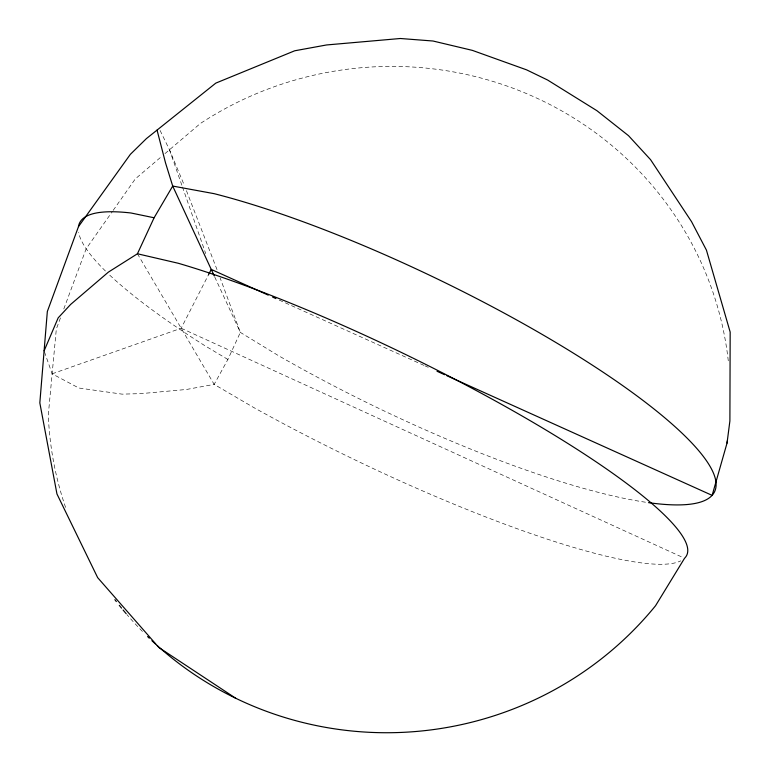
<?xml version="1.0" encoding="UTF-8"?>
<svg xmlns="http://www.w3.org/2000/svg" width="770" height="770" viewBox="0 0 770 770"><rect width="100%" height="100%" fill="white"/><g stroke="black" fill="none" stroke-linecap="round" stroke-linejoin="round"><path stroke-width="0.58" stroke-dasharray="3.85 2.89" d="M60.474 317.894L56.326 329.05L48.298 414.886A341.331 332.967 -8.9 0 0 65.941 508.45M63.794 308.972L86.182 248.739L112.487 211.346M44.487 351.957L52.139 373.825L78.8 388.003L122.084 394.144L141.016 393.624L186.456 389.476L214.166 384.384L227.891 359.455L240.356 332.399L220.153 277.989M52.139 373.825L181.181 328.232L208.506 274.765M113.18 210.364L135.327 178.881L161.392 156.676M164.992 153.605L200.277 123.547A341.331 332.967 -8.9 0 1 728.584 363.681M279.192 300.069L423.875 365.336M424.973 365.827L428.255 367.309M181.181 328.232L682.374 557.249M227.891 359.455L204.849 345.692A347.357 65.7 25.8 0 1 109.273 274.707M137.435 253.773L214.166 384.384L253.118 407.186A343.901 58.453 25.8 0 0 680.767 560.849M160.073 130.438L169.487 149.775L184.242 185.098M214.753 277.017L240.356 332.399L278.702 355.788A341.341 71.004 25.8 0 0 646.396 502.348M186.427 190.642L217.198 270.126M169.487 149.775L182.086 185.897M182.48 187.023L205.725 253.619M142.45 631.458A341.331 332.967 -8.9 0 1 126.954 614.604M105.432 271.011A347.357 65.7 25.8 0 1 78.627 232.386"/><path stroke-width="1.16" d="M446.889 375.722L712.135 495.37L727.034 443.087L729.893 420.959L730.172 332.091L706.437 250.135L691.547 221.664L650.554 159.65L628.522 135.684L596.894 110.678L547.595 80.022L526.565 69.839L472.376 50.377L433.01 41.012L400.361 38.5L326.567 44.958L294.679 50.791L215.812 83.112L146.425 138.59L130.361 154.337L78.473 226.63L47.336 311.503L39.828 402.893L56.951 493.955L97.665 577.644L158.851 647.483L235.659 698.217M44.102 350.86L58.173 317.866L70.676 304.4L108.397 272.118L137.435 253.773L154.096 217.766L172.711 186.061L165.54 162.942L157.051 130.091M208.506 274.765L211.24 269.413L268.23 295.122M154.096 217.766L130.939 212.982A347.357 65.7 25.8 0 0 78.473 226.63M137.435 253.773L178.294 263.273A343.901 58.453 25.8 0 1 528.903 419.939A343.901 58.453 25.8 0 1 684.559 558.25L655.559 605.711A341.331 332.967 -8.9 0 1 157.205 645.558M272.619 297.105L275.91 298.587M437.023 371.265L444.694 374.73M214.252 275.93L172.711 186.061L214.176 193.674A341.341 71.004 25.8 0 1 625.606 387.676A341.341 71.004 25.8 0 1 648.484 502.646M727.361 440.709A341.331 332.967 -8.9 0 1 727.034 443.087M155.434 643.951A341.331 332.967 -8.9 0 1 151.911 640.698M149.303 638.224A341.331 332.967 -8.9 0 1 147.571 636.549M126.174 613.69A341.331 332.967 -8.9 0 1 123.084 610.004M121.554 608.146A341.331 332.967 -8.9 0 1 119.302 605.336M116.337 601.572A341.331 332.967 -8.9 0 1 114.884 599.666"/></g></svg>
